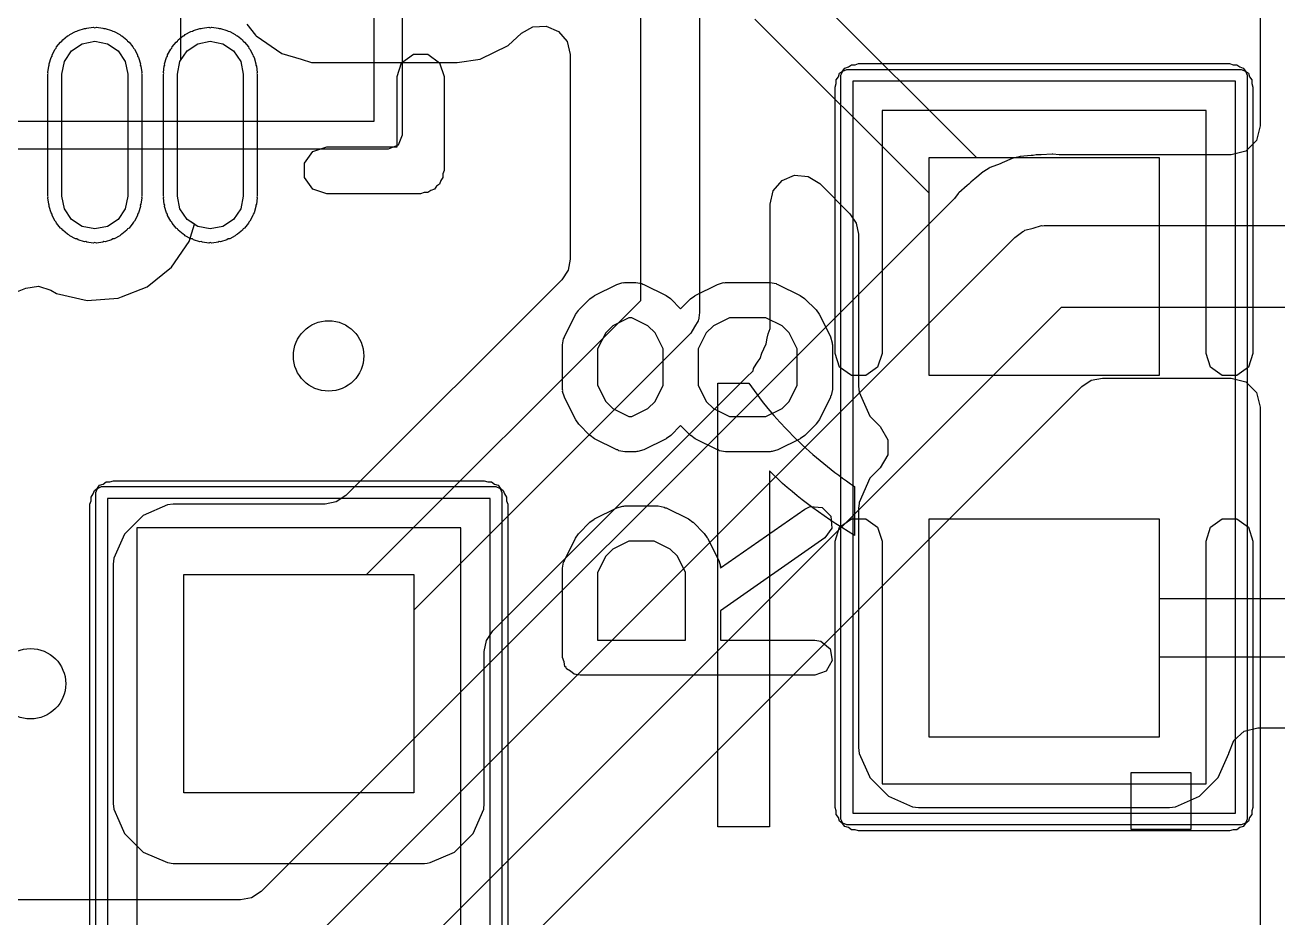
# Model space of a CAD drawing. Extents: x 2.76 to 4.68, y -4.29 to -3.
# Drawn here: x 2.9741 to 3.1842, y -3.6643 to -3.5145 of the extents above; entities that cross this region are included whole.
import ezdxf

# ---------------------------------------------------------------- set-up
doc = ezdxf.new("R2010")
doc.units = 0
doc.header["$MEASUREMENT"] = 0
doc.layers.add('BLACK', color=7, linetype='CONTINUOUS')

msp = doc.modelspace()

# ---------------------------------------------------------------- linework, layer by layer
at = {"layer": 'BLACK', "linetype": 'CONTINUOUS'}
for p, q in [((3.03736, -3.37547), (3.03736, -3.53295)), ((3.03264, -3.53059), (3.03264, -3.37783)), ((3.18128, -3.42246), (3.18128, -3.5314)), ((3.0872, -3.495), (3.0872, -3.56272)), ((3.07736, -3.56068), (3.07736, -3.49704)), ((3.10492, -3.50796), (3.13365, -3.53669)), ((3.00024, -3.52035), (3.00024, -3.51234)), ((3.12571, -3.54267), (3.09652, -3.51348)), ((2.98159, -3.51607), (2.98254, -3.51556)), ((2.98254, -3.51556), (2.98279, -3.51553)), ((2.98279, -3.51553), (2.98299, -3.51537)), ((2.98299, -3.51537), (2.98405, -3.51506)), ((2.98405, -3.51506), (2.98427, -3.51508)), ((2.98427, -3.51508), (2.98446, -3.51498)), ((2.98446, -3.51498), (2.98553, -3.51486)), ((2.98553, -3.51486), (2.98579, -3.51493)), ((2.98579, -3.51493), (2.98605, -3.51486)), ((2.98605, -3.51486), (2.98711, -3.51498)), ((2.98711, -3.51498), (2.9873, -3.51508)), ((2.9873, -3.51508), (2.98752, -3.51506)), ((2.98752, -3.51506), (2.98858, -3.51537)), ((2.98858, -3.51537), (2.98878, -3.51553)), ((2.98878, -3.51553), (2.98904, -3.51556)), ((2.98904, -3.51556), (2.98998, -3.51607)), ((3.00096, -3.51607), (3.00191, -3.51556)), ((3.00191, -3.51556), (3.00216, -3.51553)), ((3.00216, -3.51553), (3.00236, -3.51537)), ((3.00236, -3.51537), (3.00342, -3.51506)), ((3.00342, -3.51506), (3.00364, -3.51508)), ((3.00364, -3.51508), (3.00383, -3.51498)), ((3.00383, -3.51498), (3.0049, -3.51486)), ((3.0049, -3.51486), (3.00516, -3.51493)), ((3.00516, -3.51493), (3.00542, -3.51486)), ((3.00542, -3.51486), (3.00648, -3.51498)), ((3.00648, -3.51498), (3.00667, -3.51508)), ((3.00667, -3.51508), (3.00689, -3.51506)), ((3.00689, -3.51506), (3.00795, -3.51537)), ((3.00795, -3.51537), (3.00815, -3.51553)), ((3.00815, -3.51553), (3.00841, -3.51556)), ((3.00841, -3.51556), (3.00935, -3.51607)), ((3.01127, -3.51432), (3.01275, -3.51618)), ((3.05733, -3.51586), (3.05928, -3.51476)), ((3.05928, -3.51476), (3.06152, -3.51464)), ((3.06152, -3.51464), (3.06358, -3.51554)), ((3.06358, -3.51554), (3.06502, -3.51726)), ((2.97938, -3.51816), (2.98005, -3.51733)), ((2.98005, -3.51733), (2.98028, -3.51721)), ((2.98028, -3.51721), (2.9804, -3.51698)), ((2.9804, -3.51698), (2.98123, -3.51631)), ((2.98123, -3.51631), (2.98145, -3.51625)), ((2.98145, -3.51625), (2.98159, -3.51607)), ((2.98189, -3.51882), (2.98368, -3.51762)), ((2.98189, -3.51882), (2.98368, -3.51762)), ((2.98368, -3.51762), (2.98579, -3.5172)), ((2.98368, -3.51762), (2.98579, -3.5172)), ((2.98579, -3.5172), (2.9879, -3.51762)), ((2.98579, -3.5172), (2.9879, -3.51762)), ((2.9879, -3.51762), (2.98968, -3.51882)), ((2.9879, -3.51762), (2.98968, -3.51882)), ((2.98998, -3.51607), (2.99013, -3.51625)), ((2.99013, -3.51625), (2.99034, -3.51631)), ((2.99034, -3.51631), (2.99117, -3.51698)), ((2.99117, -3.51698), (2.99129, -3.51721)), ((2.99129, -3.51721), (2.99152, -3.51733)), ((2.99152, -3.51733), (2.99219, -3.51816)), ((2.99875, -3.51816), (2.99942, -3.51733)), ((2.99942, -3.51733), (2.99965, -3.51721)), ((2.99965, -3.51721), (2.99977, -3.51698)), ((2.99977, -3.51698), (3.0006, -3.51631)), ((3.0006, -3.51631), (3.00082, -3.51625)), ((3.00082, -3.51625), (3.00096, -3.51607)), ((3.00126, -3.51882), (3.00305, -3.51762)), ((3.00305, -3.51762), (3.00516, -3.5172)), ((3.00516, -3.5172), (3.00727, -3.51762)), ((3.00727, -3.51762), (3.00905, -3.51882)), ((3.00935, -3.51607), (3.0095, -3.51625)), ((3.0095, -3.51625), (3.00971, -3.51631)), ((3.00971, -3.51631), (3.01054, -3.51698)), ((3.01054, -3.51698), (3.01066, -3.51721)), ((3.01066, -3.51721), (3.01089, -3.51733)), ((3.01089, -3.51733), (3.01156, -3.51816)), ((3.01275, -3.51618), (3.01283, -3.51628)), ((3.01283, -3.51628), (3.01715, -3.51923)), ((3.05512, -3.51792), (3.05733, -3.51586)), ((3.06502, -3.51726), (3.06553, -3.51944)), ((2.97813, -3.52098), (2.97844, -3.51992)), ((2.97844, -3.51992), (2.97861, -3.51972)), ((2.97861, -3.51972), (2.97863, -3.51947)), ((2.97863, -3.51947), (2.97914, -3.51852)), ((2.97914, -3.51852), (2.97932, -3.51838)), ((2.97932, -3.51838), (2.97938, -3.51816)), ((2.9807, -3.52061), (2.98189, -3.51882)), ((2.9807, -3.52061), (2.98189, -3.51882)), ((2.98968, -3.51882), (2.99088, -3.52061)), ((2.98968, -3.51882), (2.99088, -3.52061)), ((2.99219, -3.51816), (2.99225, -3.51838)), ((2.99225, -3.51838), (2.99243, -3.51852)), ((2.99243, -3.51852), (2.99294, -3.51947)), ((2.99294, -3.51947), (2.99297, -3.51972)), ((2.99297, -3.51972), (2.99313, -3.51992)), ((2.99313, -3.51992), (2.99345, -3.52098)), ((2.9975, -3.52098), (2.99781, -3.51992)), ((2.99781, -3.51992), (2.99798, -3.51972)), ((2.99798, -3.51972), (2.998, -3.51947)), ((2.998, -3.51947), (2.99851, -3.51852)), ((2.99851, -3.51852), (2.99869, -3.51838)), ((2.99869, -3.51838), (2.99875, -3.51816)), ((3.00007, -3.52061), (3.00126, -3.51882)), ((3.00905, -3.51882), (3.01025, -3.52061)), ((3.01156, -3.51816), (3.01162, -3.51838)), ((3.01162, -3.51838), (3.0118, -3.51852)), ((3.0118, -3.51852), (3.01231, -3.51947)), ((3.01231, -3.51947), (3.01234, -3.51972)), ((3.01234, -3.51972), (3.0125, -3.51992)), ((3.0125, -3.51992), (3.01282, -3.52098)), ((3.01715, -3.51923), (3.02038, -3.52022)), ((3.03725, -3.5208), (3.03922, -3.51937)), ((3.03922, -3.51937), (3.04165, -3.51937)), ((3.04165, -3.51937), (3.04362, -3.5208)), ((3.05041, -3.52018), (3.05512, -3.51792)), ((3.06553, -3.51944), (3.06553, -3.55376)), ((2.97793, -3.52246), (2.97805, -3.52139)), ((2.97805, -3.52139), (2.97815, -3.5212)), ((2.97815, -3.5212), (2.97813, -3.52098)), ((2.98028, -3.52272), (2.9807, -3.52061)), ((2.98028, -3.52272), (2.9807, -3.52061)), ((2.99088, -3.52061), (2.9913, -3.52272)), ((2.99088, -3.52061), (2.9913, -3.52272)), ((2.99345, -3.52098), (2.99342, -3.5212)), ((2.99342, -3.5212), (2.99353, -3.52139)), ((2.99353, -3.52139), (2.99365, -3.52246)), ((2.9973, -3.52246), (2.99742, -3.52139)), ((2.99742, -3.52139), (2.99752, -3.5212)), ((2.99752, -3.5212), (2.9975, -3.52098)), ((2.99965, -3.52272), (3.00007, -3.52061)), ((2.99965, -3.52272), (3.00007, -3.52061)), ((3.00007, -3.52061), (3.00024, -3.52035)), ((3.01025, -3.52061), (3.01067, -3.52272)), ((3.01282, -3.52098), (3.01279, -3.5212)), ((3.01279, -3.5212), (3.0129, -3.52139)), ((3.0129, -3.52139), (3.01302, -3.52246)), ((3.02038, -3.52022), (3.02215, -3.52077)), ((3.02215, -3.52077), (3.02215, -3.52077)), ((3.02215, -3.52077), (3.04654, -3.52077)), ((3.0365, -3.52311), (3.03725, -3.5208)), ((3.04362, -3.5208), (3.04437, -3.52311)), ((3.04654, -3.52077), (3.05041, -3.52018)), ((3.04654, -3.52077), (3.04654, -3.52077)), ((3.11122, -3.5222), (3.11158, -3.5217)), ((3.11123, -3.52222), (3.11193, -3.52193)), ((3.11158, -3.5217), (3.11218, -3.5215)), ((3.11193, -3.52193), (3.17807, -3.52193)), ((3.11218, -3.5215), (3.11268, -3.52114)), ((3.11268, -3.52114), (3.1133, -3.52114)), ((3.1133, -3.52114), (3.1139, -3.52094)), ((3.1139, -3.52094), (3.1761, -3.52094)), ((3.1761, -3.52094), (3.1767, -3.52114)), ((3.1767, -3.52114), (3.17732, -3.52114)), ((3.17732, -3.52114), (3.17782, -3.5215)), ((3.17782, -3.5215), (3.17842, -3.5217)), ((3.17807, -3.52193), (3.17877, -3.52222)), ((3.17842, -3.5217), (3.17878, -3.5222)), ((2.97791, -3.52272), (2.97797, -3.52259)), ((2.97791, -3.54319), (2.97791, -3.52272)), ((2.97797, -3.52259), (2.97793, -3.52246)), ((2.98028, -3.54319), (2.98028, -3.52272)), ((2.98028, -3.54319), (2.98028, -3.52272)), ((2.9913, -3.52272), (2.9913, -3.54319)), ((2.9913, -3.52272), (2.9913, -3.54319)), ((2.99365, -3.52246), (2.99361, -3.52259)), ((2.99361, -3.52259), (2.99366, -3.52272)), ((2.99366, -3.52272), (2.99366, -3.54319)), ((2.99728, -3.52272), (2.99734, -3.52259)), ((2.99728, -3.54319), (2.99728, -3.52272)), ((2.99734, -3.52259), (2.9973, -3.52246)), ((2.99965, -3.54319), (2.99965, -3.52272)), ((2.99965, -3.54319), (2.99965, -3.52272)), ((3.01067, -3.52272), (3.01067, -3.54319)), ((3.01302, -3.52246), (3.01298, -3.52259)), ((3.01298, -3.52259), (3.01303, -3.52272)), ((3.01303, -3.52272), (3.01303, -3.54319)), ((3.0365, -3.53492), (3.0365, -3.52311)), ((3.04437, -3.52311), (3.04437, -3.53886)), ((3.11015, -3.52367), (3.11052, -3.52316)), ((3.11015, -3.52429), (3.11015, -3.52367)), ((3.11052, -3.52316), (3.11071, -3.52257)), ((3.11071, -3.52257), (3.11122, -3.5222)), ((3.11094, -3.52291), (3.11123, -3.52222)), ((3.11094, -3.64772), (3.11094, -3.52291)), ((3.11291, -3.5239), (3.11291, -3.64673)), ((3.17709, -3.5239), (3.11291, -3.5239)), ((3.17709, -3.64673), (3.17709, -3.5239)), ((3.17877, -3.52222), (3.17906, -3.52291)), ((3.17878, -3.5222), (3.17929, -3.52257)), ((3.17906, -3.52291), (3.17906, -3.64772)), ((3.17929, -3.52257), (3.17948, -3.52316)), ((3.17948, -3.52316), (3.17985, -3.52367)), ((3.17985, -3.52367), (3.17985, -3.52429)), ((3.10996, -3.52488), (3.11015, -3.52429)), ((3.10996, -3.56957), (3.10996, -3.52488)), ((3.17985, -3.52429), (3.18004, -3.52488)), ((3.18004, -3.52488), (3.18004, -3.56957)), ((3.17217, -3.52882), (3.11783, -3.52882)), ((3.11783, -3.52882), (3.11783, -3.56957)), ((3.17217, -3.56957), (3.17217, -3.52882)), ((2.87988, -3.53059), (3.03264, -3.53059)), ((3.18128, -3.5314), (3.18063, -3.53384)), ((3.03667, -3.53462), (3.035, -3.53531)), ((3.03736, -3.53295), (3.03667, -3.53462)), ((3.18063, -3.53384), (3.17884, -3.53563)), ((3.035, -3.53531), (2.87752, -3.53531)), ((3.02094, -3.53764), (3.02237, -3.53567)), ((3.02237, -3.53567), (3.02469, -3.53492)), ((3.02469, -3.53492), (3.0365, -3.53492)), ((3.12571, -3.57331), (3.12571, -3.53669)), ((3.12571, -3.53669), (3.16429, -3.53669)), ((3.12571, -3.57331), (3.12571, -3.53669)), ((3.12571, -3.53669), (3.16429, -3.53669)), ((3.13365, -3.53669), (3.16429, -3.53669)), ((3.14084, -3.53657), (3.13982, -3.53683)), ((3.14098, -3.53652), (3.14084, -3.53657)), ((3.14282, -3.53639), (3.14098, -3.53652)), ((3.14317, -3.53635), (3.14282, -3.53639)), ((3.14366, -3.53628), (3.14317, -3.53635)), ((3.14416, -3.53628), (3.14366, -3.53628)), ((3.1445, -3.53627), (3.14416, -3.53628)), ((3.14635, -3.53614), (3.1445, -3.53627)), ((3.1465, -3.53617), (3.14635, -3.53614)), ((3.14754, -3.53628), (3.1465, -3.53617)), ((3.1764, -3.53628), (3.14754, -3.53628)), ((3.16429, -3.53669), (3.16429, -3.57331)), ((3.16429, -3.53669), (3.16429, -3.57331)), ((3.16429, -3.53669), (3.16429, -3.57331)), ((3.17884, -3.53563), (3.1764, -3.53628)), ((3.02094, -3.54007), (3.02094, -3.53764)), ((3.04437, -3.53886), (3.04418, -3.53945)), ((3.13581, -3.53849), (3.13492, -3.53903)), ((3.13594, -3.5384), (3.13581, -3.53849)), ((3.13767, -3.53775), (3.13594, -3.5384)), ((3.13799, -3.53762), (3.13767, -3.53775)), ((3.13967, -3.53685), (3.13799, -3.53762)), ((3.13982, -3.53683), (3.13967, -3.53685)), ((3.02237, -3.54204), (3.02094, -3.54007)), ((3.04381, -3.54058), (3.04362, -3.54117)), ((3.04418, -3.54007), (3.04381, -3.54058)), ((3.04418, -3.53945), (3.04418, -3.54007)), ((3.09957, -3.5423), (3.10105, -3.54056)), ((3.10105, -3.54056), (3.10315, -3.53969)), ((3.10315, -3.53969), (3.10543, -3.53987)), ((3.10543, -3.53987), (3.10737, -3.54106)), ((3.13271, -3.54082), (3.13236, -3.54117)), ((3.13311, -3.54052), (3.13271, -3.54082)), ((3.13338, -3.5403), (3.13311, -3.54052)), ((3.13477, -3.53909), (3.13338, -3.5403)), ((3.13492, -3.53903), (3.13477, -3.53909)), ((3.02469, -3.5428), (3.02237, -3.54204)), ((3.04043, -3.5428), (3.02469, -3.5428)), ((3.04103, -3.5426), (3.04043, -3.5428)), ((3.04165, -3.5426), (3.04103, -3.5426)), ((3.04215, -3.54224), (3.04165, -3.5426)), ((3.04275, -3.54204), (3.04215, -3.54224)), ((3.04311, -3.54154), (3.04275, -3.54204)), ((3.04362, -3.54117), (3.04311, -3.54154)), ((3.09904, -3.54451), (3.09957, -3.5423)), ((3.10737, -3.54106), (3.11245, -3.54614)), ((3.12571, -3.57331), (3.12571, -3.54267)), ((3.13062, -3.54274), (3.12997, -3.54356)), ((3.13071, -3.54261), (3.13062, -3.54274)), ((3.1321, -3.5414), (3.13071, -3.54261)), ((3.13236, -3.54117), (3.1321, -3.5414)), ((2.97797, -3.54332), (2.97791, -3.54319)), ((2.97793, -3.54345), (2.97797, -3.54332)), ((2.97805, -3.54451), (2.97793, -3.54345)), ((2.97815, -3.5447), (2.97805, -3.54451)), ((2.97813, -3.54492), (2.97815, -3.5447)), ((2.97844, -3.54599), (2.97813, -3.54492)), ((2.9807, -3.5453), (2.98028, -3.54319)), ((2.9807, -3.5453), (2.98028, -3.54319)), ((2.9913, -3.54319), (2.99088, -3.5453)), ((2.9913, -3.54319), (2.99088, -3.5453)), ((2.99345, -3.54492), (2.99313, -3.54599)), ((2.99353, -3.54451), (2.99342, -3.5447)), ((2.99342, -3.5447), (2.99345, -3.54492)), ((2.99365, -3.54345), (2.99353, -3.54451)), ((2.99366, -3.54319), (2.99361, -3.54332)), ((2.99361, -3.54332), (2.99365, -3.54345)), ((2.99734, -3.54332), (2.99728, -3.54319)), ((2.9973, -3.54345), (2.99734, -3.54332)), ((2.99742, -3.54451), (2.9973, -3.54345)), ((2.99752, -3.5447), (2.99742, -3.54451)), ((2.9975, -3.54492), (2.99752, -3.5447)), ((2.99781, -3.54599), (2.9975, -3.54492)), ((3.00007, -3.5453), (2.99965, -3.54319)), ((3.00007, -3.5453), (2.99965, -3.54319)), ((3.01067, -3.54319), (3.01025, -3.5453)), ((3.01282, -3.54492), (3.0125, -3.54599)), ((3.0129, -3.54451), (3.01279, -3.5447)), ((3.01279, -3.5447), (3.01282, -3.54492)), ((3.01302, -3.54345), (3.0129, -3.54451)), ((3.01303, -3.54319), (3.01298, -3.54332)), ((3.01298, -3.54332), (3.01302, -3.54345)), ((3.12997, -3.54356), (3.01368, -3.65985)), ((3.09904, -3.56006), (3.09904, -3.54451)), ((2.97861, -3.54619), (2.97844, -3.54599)), ((2.97863, -3.54644), (2.97861, -3.54619)), ((2.97914, -3.54738), (2.97863, -3.54644)), ((2.98189, -3.54709), (2.9807, -3.5453)), ((2.98189, -3.54709), (2.9807, -3.5453)), ((2.98368, -3.54828), (2.98189, -3.54709)), ((2.98368, -3.54828), (2.98189, -3.54709)), ((2.98968, -3.54709), (2.9879, -3.54828)), ((2.98968, -3.54709), (2.9879, -3.54828)), ((2.99088, -3.5453), (2.98968, -3.54709)), ((2.99088, -3.5453), (2.98968, -3.54709)), ((2.99294, -3.54644), (2.99243, -3.54738)), ((2.99297, -3.54619), (2.99294, -3.54644)), ((2.99313, -3.54599), (2.99297, -3.54619)), ((2.99798, -3.54619), (2.99781, -3.54599)), ((2.998, -3.54644), (2.99798, -3.54619)), ((2.99851, -3.54738), (2.998, -3.54644)), ((3.00126, -3.54709), (3.00007, -3.5453)), ((3.00126, -3.54709), (3.00007, -3.5453)), ((3.00248, -3.5479), (3.00126, -3.54709)), ((3.00305, -3.54828), (3.00126, -3.54709)), ((3.00905, -3.54709), (3.00727, -3.54828)), ((3.01025, -3.5453), (3.00905, -3.54709)), ((3.01231, -3.54644), (3.0118, -3.54738)), ((3.01234, -3.54619), (3.01231, -3.54644)), ((3.0125, -3.54599), (3.01234, -3.54619)), ((3.11245, -3.54614), (3.11351, -3.54772)), ((2.97932, -3.54753), (2.97914, -3.54738)), ((2.97938, -3.54775), (2.97932, -3.54753)), ((2.98005, -3.54857), (2.97938, -3.54775)), ((2.98028, -3.5487), (2.98005, -3.54857)), ((2.9804, -3.54892), (2.98028, -3.5487)), ((2.98123, -3.54959), (2.9804, -3.54892)), ((2.98579, -3.5487), (2.98368, -3.54828)), ((2.98579, -3.5487), (2.98368, -3.54828)), ((2.9879, -3.54828), (2.98579, -3.5487)), ((2.9879, -3.54828), (2.98579, -3.5487)), ((2.99117, -3.54892), (2.99034, -3.54959)), ((2.99129, -3.5487), (2.99117, -3.54892)), ((2.99152, -3.54857), (2.99129, -3.5487)), ((2.99219, -3.54775), (2.99152, -3.54857)), ((2.99225, -3.54753), (2.99219, -3.54775)), ((2.99243, -3.54738), (2.99225, -3.54753)), ((2.99869, -3.54753), (2.99851, -3.54738)), ((2.99875, -3.54775), (2.99869, -3.54753)), ((2.99942, -3.54857), (2.99875, -3.54775)), ((2.99965, -3.5487), (2.99942, -3.54857)), ((2.99977, -3.54892), (2.99965, -3.5487)), ((3.0006, -3.54959), (2.99977, -3.54892)), ((3.00159, -3.5508), (3.00248, -3.5479)), ((3.00516, -3.5487), (3.00305, -3.54828)), ((3.00727, -3.54828), (3.00516, -3.5487)), ((3.01054, -3.54892), (3.00971, -3.54959)), ((3.01066, -3.5487), (3.01054, -3.54892)), ((3.01089, -3.54857), (3.01066, -3.5487)), ((3.01156, -3.54775), (3.01089, -3.54857)), ((3.01162, -3.54753), (3.01156, -3.54775)), ((3.0118, -3.54738), (3.01162, -3.54753)), ((3.11351, -3.54772), (3.11388, -3.54959)), ((3.14013, -3.55013), (3.14144, -3.5491)), ((3.14144, -3.5491), (3.14164, -3.54904)), ((3.14164, -3.54904), (3.1418, -3.5489)), ((3.1418, -3.5489), (3.1432, -3.54855)), ((3.1432, -3.54855), (3.14458, -3.54812)), ((3.14458, -3.54812), (3.14479, -3.54816)), ((3.14479, -3.54816), (3.145, -3.54811)), ((3.145, -3.54811), (3.18605, -3.54811)), ((2.98145, -3.54966), (2.98123, -3.54959)), ((2.98159, -3.54983), (2.98145, -3.54966)), ((2.98254, -3.55034), (2.98159, -3.54983)), ((2.98279, -3.55037), (2.98254, -3.55034)), ((2.98299, -3.55053), (2.98279, -3.55037)), ((2.98405, -3.55085), (2.98299, -3.55053)), ((2.98427, -3.55082), (2.98405, -3.55085)), ((2.98446, -3.55093), (2.98427, -3.55082)), ((2.98553, -3.55105), (2.98446, -3.55093)), ((2.98579, -3.55097), (2.98553, -3.55105)), ((2.98605, -3.55105), (2.98579, -3.55097)), ((2.98711, -3.55093), (2.98605, -3.55105)), ((2.9873, -3.55082), (2.98711, -3.55093)), ((2.98752, -3.55085), (2.9873, -3.55082)), ((2.98858, -3.55053), (2.98752, -3.55085)), ((2.98878, -3.55037), (2.98858, -3.55053)), ((2.98904, -3.55034), (2.98878, -3.55037)), ((2.98998, -3.54983), (2.98904, -3.55034)), ((2.99013, -3.54966), (2.98998, -3.54983)), ((2.99034, -3.54959), (2.99013, -3.54966)), ((2.99864, -3.55512), (3.00159, -3.5508)), ((3.00082, -3.54966), (3.0006, -3.54959)), ((3.00096, -3.54983), (3.00082, -3.54966)), ((3.00191, -3.55034), (3.00096, -3.54983)), ((3.00216, -3.55037), (3.00191, -3.55034)), ((3.00236, -3.55053), (3.00216, -3.55037)), ((3.00342, -3.55085), (3.00236, -3.55053)), ((3.00364, -3.55082), (3.00342, -3.55085)), ((3.00383, -3.55093), (3.00364, -3.55082)), ((3.0049, -3.55105), (3.00383, -3.55093)), ((3.00516, -3.55097), (3.0049, -3.55105)), ((3.00542, -3.55105), (3.00516, -3.55097)), ((3.00648, -3.55093), (3.00542, -3.55105)), ((3.00667, -3.55082), (3.00648, -3.55093)), ((3.00689, -3.55085), (3.00667, -3.55082)), ((3.00795, -3.55053), (3.00689, -3.55085)), ((3.00815, -3.55037), (3.00795, -3.55053)), ((3.00841, -3.55034), (3.00815, -3.55037)), ((3.00935, -3.54983), (3.00841, -3.55034)), ((3.0095, -3.54966), (3.00935, -3.54983)), ((3.00971, -3.54959), (3.0095, -3.54966)), ((3.01715, -3.67311), (3.14013, -3.55013)), ((3.11388, -3.54959), (3.11388, -3.57507)), ((2.99456, -3.55838), (2.99864, -3.55512)), ((3.06516, -3.55562), (3.0641, -3.55721)), ((3.06553, -3.55376), (3.06516, -3.55562)), ((3.0641, -3.55721), (3.02788, -3.59343)), ((3.07336, -3.55799), (3.07434, -3.55769)), ((3.07434, -3.55769), (3.07451, -3.55773)), ((3.07451, -3.55773), (3.07468, -3.55767)), ((3.07468, -3.55767), (3.07655, -3.55767)), ((3.07655, -3.55767), (3.07756, -3.55785)), ((3.09023, -3.55799), (3.09121, -3.55769)), ((3.09121, -3.55769), (3.09138, -3.55773)), ((3.09138, -3.55773), (3.09155, -3.55767)), ((3.09155, -3.55767), (3.09905, -3.55767)), ((3.09905, -3.55767), (3.10006, -3.55785)), ((2.97001, -3.56029), (2.97419, -3.55864)), ((2.97419, -3.55864), (2.97634, -3.55832)), ((2.97634, -3.55832), (2.97842, -3.55896)), ((2.97842, -3.55896), (2.97938, -3.55952)), ((2.97938, -3.55952), (2.98448, -3.56068)), ((2.99026, -3.56006), (2.99456, -3.55838)), ((3.06884, -3.56041), (3.06956, -3.55991)), ((3.06956, -3.55991), (3.06961, -3.55986)), ((3.06961, -3.55986), (3.07336, -3.55799)), ((3.07756, -3.55785), (3.0777, -3.55796)), ((3.0777, -3.55796), (3.07787, -3.55799)), ((3.07787, -3.55799), (3.08162, -3.55986)), ((3.08162, -3.55986), (3.08233, -3.56039)), ((3.08571, -3.56041), (3.08644, -3.55991)), ((3.08644, -3.55991), (3.08648, -3.55986)), ((3.08648, -3.55986), (3.09023, -3.55799)), ((3.10006, -3.55785), (3.10019, -3.55796)), ((3.10019, -3.55796), (3.10037, -3.55799)), ((3.10037, -3.55799), (3.10412, -3.55986)), ((3.10412, -3.55986), (3.10483, -3.56039)), ((2.98448, -3.56068), (2.98969, -3.56029)), ((2.98969, -3.56029), (2.99026, -3.56006)), ((3.14785, -3.56189), (3.02487, -3.68487)), ((3.03135, -3.60669), (3.07736, -3.56068)), ((3.06697, -3.56229), (3.06884, -3.56041)), ((3.08233, -3.56039), (3.08239, -3.56041)), ((3.08239, -3.56041), (3.08405, -3.56207)), ((3.08405, -3.56207), (3.08571, -3.56041)), ((3.09904, -3.56537), (3.09904, -3.56006)), ((3.10483, -3.56039), (3.10489, -3.56041)), ((3.10489, -3.56041), (3.10676, -3.56229)), ((3.18605, -3.56189), (3.14785, -3.56189)), ((3.06454, -3.5668), (3.06641, -3.56306)), ((3.06641, -3.56306), (3.06694, -3.56235)), ((3.06694, -3.56235), (3.06697, -3.56229)), ((3.07537, -3.56358), (3.07268, -3.56493)), ((3.07586, -3.56358), (3.07537, -3.56358)), ((3.07855, -3.56493), (3.07586, -3.56358)), ((3.08701, -3.5641), (3.08635, -3.56513)), ((3.08704, -3.56386), (3.08701, -3.5641)), ((3.08709, -3.56376), (3.08704, -3.56386)), ((3.0872, -3.56272), (3.08708, -3.56359)), ((3.08708, -3.56359), (3.08709, -3.56376)), ((3.09225, -3.56358), (3.08955, -3.56493)), ((3.09835, -3.56358), (3.09225, -3.56358)), ((3.10105, -3.56493), (3.09835, -3.56358)), ((3.10676, -3.56229), (3.10727, -3.56301)), ((3.10727, -3.56301), (3.10732, -3.56306)), ((3.10732, -3.56306), (3.10919, -3.5668)), ((3.08576, -3.5662), (3.03929, -3.61267)), ((3.07148, -3.56612), (3.07013, -3.56882)), ((3.07268, -3.56493), (3.07148, -3.56612)), ((3.07975, -3.56612), (3.07855, -3.56493)), ((3.0811, -3.56882), (3.07975, -3.56612)), ((3.08635, -3.56513), (3.08576, -3.5662)), ((3.08835, -3.56612), (3.087, -3.56882)), ((3.08955, -3.56493), (3.08835, -3.56612)), ((3.09874, -3.56627), (3.09904, -3.56537)), ((3.10225, -3.56612), (3.10105, -3.56493)), ((3.1036, -3.56882), (3.10225, -3.56612)), ((3.06423, -3.56813), (3.0644, -3.56712)), ((3.06423, -3.57562), (3.06423, -3.56813)), ((3.0644, -3.56712), (3.06452, -3.56698)), ((3.06452, -3.56698), (3.06454, -3.5668)), ((3.09798, -3.5688), (3.09841, -3.56796)), ((3.09841, -3.56796), (3.09856, -3.56702)), ((3.09856, -3.56702), (3.09874, -3.56627)), ((3.10919, -3.5668), (3.10948, -3.56779)), ((3.10948, -3.56779), (3.10944, -3.56796)), ((3.10944, -3.56796), (3.1095, -3.56813)), ((3.1095, -3.56813), (3.1095, -3.57562)), ((3.07013, -3.56882), (3.07013, -3.57493)), ((3.0811, -3.57493), (3.0811, -3.56882)), ((3.087, -3.56882), (3.087, -3.57493)), ((3.09706, -3.57088), (3.0974, -3.57042)), ((3.0974, -3.57042), (3.09769, -3.56951)), ((3.09769, -3.56951), (3.09798, -3.5688)), ((3.1036, -3.57493), (3.1036, -3.56882)), ((3.11071, -3.57188), (3.10996, -3.56957)), ((3.11783, -3.56957), (3.11708, -3.57188)), ((3.17292, -3.57188), (3.17217, -3.56957)), ((3.18004, -3.56957), (3.17929, -3.57188)), ((3.09506, -3.57363), (3.09619, -3.5725)), ((3.09619, -3.5725), (3.09629, -3.57213)), ((3.09629, -3.57213), (3.09644, -3.57184)), ((3.09644, -3.57184), (3.09684, -3.57119)), ((3.09684, -3.57119), (3.09706, -3.57088)), ((3.11268, -3.57331), (3.11071, -3.57188)), ((3.11708, -3.57188), (3.11511, -3.57331)), ((3.17489, -3.57331), (3.17292, -3.57188)), ((3.17929, -3.57188), (3.17732, -3.57331)), ((3.05255, -3.61614), (3.09506, -3.57363)), ((3.09029, -3.64902), (3.09029, -3.57459)), ((3.09029, -3.57459), (3.09548, -3.57459)), ((3.09548, -3.57459), (3.09592, -3.57521)), ((3.11511, -3.57331), (3.11268, -3.57331)), ((3.16429, -3.57331), (3.12571, -3.57331)), ((3.16429, -3.57331), (3.12571, -3.57331)), ((3.16429, -3.57331), (3.12571, -3.57331)), ((3.15132, -3.57515), (3.15291, -3.57409)), ((3.15291, -3.57409), (3.15478, -3.57372)), ((3.15478, -3.57372), (3.1764, -3.57372)), ((3.17732, -3.57331), (3.17489, -3.57331)), ((3.1764, -3.57372), (3.17884, -3.57437)), ((3.17884, -3.57437), (3.18063, -3.57616)), ((3.03503, -3.69144), (3.15132, -3.57515)), ((3.06429, -3.57579), (3.06423, -3.57562)), ((3.06425, -3.57596), (3.06429, -3.57579)), ((3.06454, -3.57694), (3.06425, -3.57596)), ((3.07013, -3.57493), (3.07148, -3.57762)), ((3.07975, -3.57762), (3.0811, -3.57493)), ((3.087, -3.57493), (3.08835, -3.57762)), ((3.09592, -3.57521), (3.09681, -3.57643)), ((3.09681, -3.57643), (3.09774, -3.57764)), ((3.10225, -3.57762), (3.1036, -3.57493)), ((3.10932, -3.57663), (3.10921, -3.57677)), ((3.1095, -3.57562), (3.10932, -3.57663)), ((3.11388, -3.57507), (3.11399, -3.57606)), ((3.11399, -3.57606), (3.11399, -3.57606)), ((3.11399, -3.57606), (3.11399, -3.57606)), ((3.11399, -3.57606), (3.11578, -3.58011)), ((3.18063, -3.57616), (3.18128, -3.5786)), ((3.06641, -3.58069), (3.06454, -3.57694)), ((3.07148, -3.57762), (3.07268, -3.57882)), ((3.07268, -3.57882), (3.07537, -3.58017)), ((3.07586, -3.58017), (3.07855, -3.57882)), ((3.07855, -3.57882), (3.07975, -3.57762)), ((3.08835, -3.57762), (3.08955, -3.57882)), ((3.08955, -3.57882), (3.09225, -3.58017)), ((3.09774, -3.57764), (3.09869, -3.57882)), ((3.09835, -3.58017), (3.10105, -3.57882)), ((3.09869, -3.57882), (3.09968, -3.57998)), ((3.10105, -3.57882), (3.10225, -3.57762)), ((3.10919, -3.57694), (3.10732, -3.58069)), ((3.10921, -3.57677), (3.10919, -3.57694)), ((3.18128, -3.5786), (3.18128, -3.90254)), ((3.06646, -3.58074), (3.06641, -3.58069)), ((3.06697, -3.58146), (3.06646, -3.58074)), ((3.07537, -3.58017), (3.07586, -3.58017)), ((3.09225, -3.58017), (3.09835, -3.58017)), ((3.09968, -3.57998), (3.1007, -3.58112)), ((3.10732, -3.58069), (3.10679, -3.5814)), ((3.11578, -3.58011), (3.11578, -3.58011)), ((3.11578, -3.58011), (3.11753, -3.58186)), ((3.06884, -3.58334), (3.06697, -3.58146)), ((3.08405, -3.58167), (3.08239, -3.58334)), ((3.08571, -3.58334), (3.08405, -3.58167)), ((3.1007, -3.58112), (3.10175, -3.58224)), ((3.10175, -3.58224), (3.10228, -3.5828)), ((3.10228, -3.5828), (3.10282, -3.58335)), ((3.10676, -3.58146), (3.10489, -3.58334)), ((3.10679, -3.5814), (3.10676, -3.58146)), ((3.11753, -3.58186), (3.1188, -3.58405)), ((3.0689, -3.58336), (3.06884, -3.58334)), ((3.06961, -3.58389), (3.0689, -3.58336)), ((3.07336, -3.58576), (3.06961, -3.58389)), ((3.08162, -3.58389), (3.07787, -3.58576)), ((3.08167, -3.58384), (3.08162, -3.58389)), ((3.08239, -3.58334), (3.08167, -3.58384)), ((3.08577, -3.58336), (3.08571, -3.58334)), ((3.08648, -3.58389), (3.08577, -3.58336)), ((3.09023, -3.58576), (3.08648, -3.58389)), ((3.10412, -3.58389), (3.10037, -3.58576)), ((3.10282, -3.58335), (3.10337, -3.58389)), ((3.10337, -3.58389), (3.10393, -3.58443)), ((3.10393, -3.58443), (3.1045, -3.58496)), ((3.10416, -3.58384), (3.10412, -3.58389)), ((3.10489, -3.58334), (3.10416, -3.58384)), ((3.1045, -3.58496), (3.10507, -3.58549)), ((3.1188, -3.58405), (3.1188, -3.58658)), ((3.07353, -3.58578), (3.07336, -3.58576)), ((3.07367, -3.5859), (3.07353, -3.58578)), ((3.07468, -3.58608), (3.07367, -3.5859)), ((3.07655, -3.58608), (3.07468, -3.58608)), ((3.07672, -3.58602), (3.07655, -3.58608)), ((3.07689, -3.58606), (3.07672, -3.58602)), ((3.07787, -3.58576), (3.07689, -3.58606)), ((3.09041, -3.58578), (3.09023, -3.58576)), ((3.09054, -3.5859), (3.09041, -3.58578)), ((3.09155, -3.58608), (3.09054, -3.5859)), ((3.09905, -3.58608), (3.09155, -3.58608)), ((3.09922, -3.58602), (3.09905, -3.58608)), ((3.09939, -3.58606), (3.09922, -3.58602)), ((3.10037, -3.58576), (3.09939, -3.58606)), ((3.10507, -3.58549), (3.10565, -3.58601)), ((3.10565, -3.58601), (3.10624, -3.58653)), ((3.10624, -3.58653), (3.10684, -3.58704)), ((3.10684, -3.58704), (3.10744, -3.58755)), ((3.1188, -3.58658), (3.11753, -3.58877)), ((3.09966, -3.59), (3.09894, -3.5893)), ((3.09894, -3.5893), (3.09894, -3.64902)), ((3.10744, -3.58755), (3.10805, -3.58806)), ((3.10805, -3.58806), (3.10867, -3.58855)), ((3.10867, -3.58855), (3.10929, -3.58905)), ((3.10929, -3.58905), (3.10993, -3.58953)), ((3.11753, -3.58877), (3.11578, -3.59052)), ((2.98718, -3.5915), (2.98768, -3.59114)), ((2.98768, -3.59114), (2.9883, -3.59114)), ((2.9883, -3.59114), (2.9889, -3.59094)), ((2.9889, -3.59094), (3.0511, -3.59094)), ((3.0511, -3.59094), (3.0517, -3.59114)), ((3.0517, -3.59114), (3.05232, -3.59114)), ((3.05232, -3.59114), (3.05282, -3.5915)), ((3.10039, -3.5907), (3.09966, -3.59)), ((3.10115, -3.59139), (3.10039, -3.5907)), ((3.10194, -3.59208), (3.10115, -3.59139)), ((3.10993, -3.58953), (3.11057, -3.59002)), ((3.11057, -3.59002), (3.11122, -3.5905)), ((3.11122, -3.5905), (3.11188, -3.59097)), ((3.11188, -3.59097), (3.11254, -3.59144)), ((3.11254, -3.59144), (3.11321, -3.5919)), ((3.11578, -3.59052), (3.11399, -3.59457)), ((3.11578, -3.59052), (3.11578, -3.59052)), ((3.11578, -3.59052), (3.11578, -3.59052)), ((2.98515, -3.59367), (2.98552, -3.59316)), ((2.98552, -3.59316), (2.98571, -3.59257)), ((2.98571, -3.59257), (2.98622, -3.5922)), ((2.98594, -3.59291), (2.98623, -3.59222)), ((2.98594, -3.71772), (2.98594, -3.59291)), ((2.98622, -3.5922), (2.98658, -3.5917)), ((2.98623, -3.59222), (2.98693, -3.59193)), ((2.98658, -3.5917), (2.98718, -3.5915)), ((2.98693, -3.59193), (3.05307, -3.59193)), ((3.02788, -3.59343), (3.02629, -3.59449)), ((3.05282, -3.5915), (3.05342, -3.5917)), ((3.05307, -3.59193), (3.05377, -3.59222)), ((3.05342, -3.5917), (3.05378, -3.5922)), ((3.05377, -3.59222), (3.05406, -3.59291)), ((3.05378, -3.5922), (3.05429, -3.59257)), ((3.05406, -3.59291), (3.05406, -3.71772)), ((3.05429, -3.59257), (3.05448, -3.59316)), ((3.05448, -3.59316), (3.05485, -3.59367)), ((3.10275, -3.59277), (3.10194, -3.59208)), ((3.10358, -3.59346), (3.10275, -3.59277)), ((3.10444, -3.59414), (3.10358, -3.59346)), ((3.11321, -3.5919), (3.11321, -3.60011)), ((2.98496, -3.59488), (2.98515, -3.59429)), ((2.98496, -3.71575), (2.98496, -3.59488)), ((2.98515, -3.59429), (2.98515, -3.59367)), ((2.98791, -3.5939), (2.98791, -3.71673)), ((3.05209, -3.5939), (2.98791, -3.5939)), ((2.99795, -3.59498), (2.99391, -3.59676)), ((2.99894, -3.59486), (2.99795, -3.59498)), ((3.02442, -3.59486), (2.99894, -3.59486)), ((3.02629, -3.59449), (3.02442, -3.59486)), ((3.05209, -3.71673), (3.05209, -3.5939)), ((3.05485, -3.59367), (3.05485, -3.59429)), ((3.05485, -3.59429), (3.05504, -3.59488)), ((3.05504, -3.59488), (3.05504, -3.71575)), ((3.06961, -3.59736), (3.07336, -3.59548)), ((3.07336, -3.59548), (3.07434, -3.59519)), ((3.07434, -3.59519), (3.07451, -3.59523)), ((3.07451, -3.59523), (3.07468, -3.59517)), ((3.07468, -3.59517), (3.0803, -3.59517)), ((3.0803, -3.59517), (3.08131, -3.59535)), ((3.08131, -3.59535), (3.08145, -3.59546)), ((3.08145, -3.59546), (3.08162, -3.59548)), ((3.08162, -3.59548), (3.08537, -3.59736)), ((3.10532, -3.59481), (3.10444, -3.59414)), ((3.10486, -3.5957), (3.10579, -3.59527)), ((3.10622, -3.59549), (3.10532, -3.59481)), ((3.10579, -3.59527), (3.1078, -3.59545)), ((3.10715, -3.59616), (3.10622, -3.59549)), ((3.1078, -3.59545), (3.10923, -3.59687)), ((3.11397, -3.59478), (3.11388, -3.59556)), ((3.11388, -3.59556), (3.11388, -3.6357)), ((3.11399, -3.59457), (3.11397, -3.59478)), ((2.99391, -3.59676), (2.99078, -3.59989)), ((3.06884, -3.59791), (3.06956, -3.5974)), ((3.06956, -3.5974), (3.06961, -3.59736)), ((3.08537, -3.59736), (3.08608, -3.59788)), ((3.09074, -3.60558), (3.10486, -3.5957)), ((3.1081, -3.59682), (3.10715, -3.59616)), ((3.10907, -3.59749), (3.1081, -3.59682)), ((3.11007, -3.59815), (3.10907, -3.59749)), ((3.10923, -3.59687), (3.1094, -3.59889)), ((3.11071, -3.59875), (3.11268, -3.59732)), ((3.11268, -3.59732), (3.11511, -3.59732)), ((3.11511, -3.59732), (3.11708, -3.59875)), ((3.12571, -3.63394), (3.12571, -3.59732)), ((3.12571, -3.59732), (3.16429, -3.59732)), ((3.12571, -3.63394), (3.12571, -3.59732)), ((3.12571, -3.59732), (3.16429, -3.59732)), ((3.12571, -3.63394), (3.12571, -3.59732)), ((3.12571, -3.59732), (3.16429, -3.59732)), ((3.16429, -3.59732), (3.16429, -3.61071)), ((3.16429, -3.59732), (3.16429, -3.63394)), ((3.16429, -3.59732), (3.16429, -3.63394)), ((3.17292, -3.59875), (3.17489, -3.59732)), ((3.17489, -3.59732), (3.17732, -3.59732)), ((3.17732, -3.59732), (3.17929, -3.59875)), ((2.99283, -3.59882), (2.99283, -3.71181)), ((3.04717, -3.59882), (2.99283, -3.59882)), ((3.04717, -3.71181), (3.04717, -3.59882)), ((3.06641, -3.60055), (3.06694, -3.59984)), ((3.06694, -3.59984), (3.06697, -3.59978)), ((3.06697, -3.59978), (3.06884, -3.59791)), ((3.08608, -3.59788), (3.08614, -3.59791)), ((3.08614, -3.59791), (3.08801, -3.59978)), ((3.08801, -3.59978), (3.08852, -3.60051)), ((3.1094, -3.59889), (3.10824, -3.60054)), ((3.10996, -3.60106), (3.11071, -3.59875)), ((3.1111, -3.59881), (3.11007, -3.59815)), ((3.11214, -3.59946), (3.1111, -3.59881)), ((3.11321, -3.60011), (3.11214, -3.59946)), ((3.11708, -3.59875), (3.11783, -3.60106)), ((3.17217, -3.60106), (3.17292, -3.59875)), ((3.17929, -3.59875), (3.18004, -3.60106)), ((2.99078, -3.59989), (2.98899, -3.60394)), ((3.06454, -3.6043), (3.06641, -3.60055)), ((3.07537, -3.60107), (3.07268, -3.60242)), ((3.07961, -3.60107), (3.07537, -3.60107)), ((3.0823, -3.60242), (3.07961, -3.60107)), ((3.08852, -3.60051), (3.08857, -3.60055)), ((3.08857, -3.60055), (3.09044, -3.6043)), ((3.10824, -3.60054), (3.09075, -3.61278)), ((3.10996, -3.64575), (3.10996, -3.60106)), ((3.11783, -3.60106), (3.11783, -3.64181)), ((3.17217, -3.64181), (3.17217, -3.60106)), ((3.18004, -3.60106), (3.18004, -3.64575)), ((2.98899, -3.60394), (2.98888, -3.60493)), ((3.07148, -3.60362), (3.07013, -3.60632)), ((3.07268, -3.60242), (3.07148, -3.60362)), ((3.0835, -3.60362), (3.0823, -3.60242)), ((3.08485, -3.60632), (3.0835, -3.60362)), ((2.98888, -3.60493), (2.98888, -3.64507)), ((3.06423, -3.60562), (3.0644, -3.60461)), ((3.06423, -3.62062), (3.06423, -3.60562)), ((3.0644, -3.60461), (3.06452, -3.60448)), ((3.06452, -3.60448), (3.06454, -3.6043)), ((3.09044, -3.6043), (3.09073, -3.60528)), ((3.09073, -3.60528), (3.09069, -3.60545)), ((3.09069, -3.60545), (3.09074, -3.60558)), ((3.00071, -3.64331), (3.00071, -3.60669)), ((3.00071, -3.60669), (3.03135, -3.60669)), ((3.00071, -3.64331), (3.00071, -3.60669)), ((3.00071, -3.60669), (3.03929, -3.60669)), ((3.00071, -3.64331), (3.00071, -3.60669)), ((3.00071, -3.60669), (3.03929, -3.60669)), ((3.03929, -3.60669), (3.03929, -3.64331)), ((3.03929, -3.60669), (3.03929, -3.64331)), ((3.07013, -3.60632), (3.07013, -3.61767)), ((3.08485, -3.61767), (3.08485, -3.60632)), ((3.16429, -3.61071), (3.23571, -3.61071)), ((3.03929, -3.61267), (3.03929, -3.64331)), ((3.09075, -3.61278), (3.09075, -3.61767)), ((3.05149, -3.61772), (3.05255, -3.61614)), ((3.05112, -3.61959), (3.05149, -3.61772)), ((3.07013, -3.61767), (3.08485, -3.61767)), ((3.09075, -3.61767), (3.10655, -3.61767)), ((3.10655, -3.61767), (3.10756, -3.61784)), ((3.10756, -3.61784), (3.10911, -3.61914)), ((3.05112, -3.64507), (3.05112, -3.61959)), ((3.06449, -3.62134), (3.06423, -3.62062)), ((3.10911, -3.61914), (3.10946, -3.62113)), ((3.23571, -3.62055), (3.16429, -3.62055)), ((3.16429, -3.62055), (3.16429, -3.63394)), ((3.06462, -3.62209), (3.06449, -3.62134)), ((3.06483, -3.62227), (3.06462, -3.62209)), ((3.06492, -3.62252), (3.06483, -3.62227)), ((3.06558, -3.6229), (3.06492, -3.62252)), ((3.06617, -3.62339), (3.06558, -3.6229)), ((3.10845, -3.62288), (3.10655, -3.62357)), ((3.10946, -3.62113), (3.10845, -3.62288)), ((3.06655, -3.62346), (3.06617, -3.62339)), ((3.06667, -3.62353), (3.06655, -3.62346)), ((3.0668, -3.6235), (3.06667, -3.62353)), ((3.06718, -3.62357), (3.0668, -3.6235)), ((3.10655, -3.62357), (3.06718, -3.62357)), ((3.17683, -3.6345), (3.17858, -3.63295)), ((3.17858, -3.63295), (3.18086, -3.63238)), ((3.18086, -3.63238), (3.21914, -3.63238)), ((3.16429, -3.63394), (3.12571, -3.63394)), ((3.16429, -3.63394), (3.12571, -3.63394)), ((3.16429, -3.63394), (3.12571, -3.63394)), ((3.17602, -3.63666), (3.17683, -3.6345)), ((3.11388, -3.6357), (3.11399, -3.63669)), ((3.11399, -3.63669), (3.11399, -3.63669)), ((3.11399, -3.63669), (3.11399, -3.63669)), ((3.11399, -3.63669), (3.1157, -3.64057)), ((3.17422, -3.64074), (3.17601, -3.63669)), ((3.17601, -3.63669), (3.17602, -3.63666)), ((3.17601, -3.63669), (3.17601, -3.63669)), ((3.1157, -3.64057), (3.11578, -3.64074)), ((3.11578, -3.64074), (3.11891, -3.64387)), ((3.11783, -3.64181), (3.17217, -3.64181)), ((3.15964, -3.64944), (3.15964, -3.63992)), ((3.15964, -3.63992), (3.1696, -3.63992)), ((3.1696, -3.63992), (3.1696, -3.64944)), ((3.17109, -3.64387), (3.17422, -3.64074)), ((3.03929, -3.64331), (3.00071, -3.64331)), ((3.03929, -3.64331), (3.00071, -3.64331)), ((3.03929, -3.64331), (3.00071, -3.64331)), ((3.11891, -3.64387), (3.11891, -3.64387)), ((3.11891, -3.64387), (3.11891, -3.64387)), ((3.11891, -3.64387), (3.12295, -3.64565)), ((3.16705, -3.64565), (3.17109, -3.64387)), ((2.98888, -3.64507), (2.98899, -3.64606)), ((2.98899, -3.64606), (2.98899, -3.64606)), ((2.98899, -3.64606), (2.98899, -3.64606)), ((2.98899, -3.64606), (2.98983, -3.64795)), ((3.04922, -3.65011), (3.05101, -3.64606)), ((3.05101, -3.64606), (3.05112, -3.64507)), ((3.11015, -3.64634), (3.10996, -3.64575)), ((3.12295, -3.64565), (3.12394, -3.64577)), ((3.12394, -3.64577), (3.16606, -3.64577)), ((3.16606, -3.64577), (3.16655, -3.64571)), ((3.16606, -3.64577), (3.16606, -3.64577)), ((3.16655, -3.64571), (3.16705, -3.64565)), ((3.18004, -3.64575), (3.17985, -3.64634)), ((2.98983, -3.64795), (2.99078, -3.65011)), ((3.11015, -3.64696), (3.11015, -3.64634)), ((3.11052, -3.64747), (3.11015, -3.64696)), ((3.11071, -3.64806), (3.11052, -3.64747)), ((3.11122, -3.64843), (3.11071, -3.64806)), ((3.11123, -3.64841), (3.11094, -3.64772)), ((3.11291, -3.64673), (3.17709, -3.64673)), ((3.17906, -3.64772), (3.17877, -3.64841)), ((3.17929, -3.64806), (3.17878, -3.64843)), ((3.17948, -3.64747), (3.17929, -3.64806)), ((3.17985, -3.64696), (3.17948, -3.64747)), ((3.17985, -3.64634), (3.17985, -3.64696)), ((2.99078, -3.65011), (2.99391, -3.65324)), ((3.04609, -3.65324), (3.04922, -3.65011)), ((3.09894, -3.64902), (3.09029, -3.64902)), ((3.11158, -3.64893), (3.11122, -3.64843)), ((3.11193, -3.6487), (3.11123, -3.64841)), ((3.11218, -3.64913), (3.11158, -3.64893)), ((3.17807, -3.6487), (3.11193, -3.6487)), ((3.11268, -3.64949), (3.11218, -3.64913)), ((3.1133, -3.64949), (3.11268, -3.64949)), ((3.1139, -3.64969), (3.1133, -3.64949)), ((3.1761, -3.64969), (3.1139, -3.64969)), ((3.1696, -3.64944), (3.15964, -3.64944)), ((3.1767, -3.64949), (3.1761, -3.64969)), ((3.17732, -3.64949), (3.1767, -3.64949)), ((3.17782, -3.64913), (3.17732, -3.64949)), ((3.17842, -3.64893), (3.17782, -3.64913)), ((3.17877, -3.64841), (3.17807, -3.6487)), ((3.17878, -3.64843), (3.17842, -3.64893)), ((2.99391, -3.65324), (2.99391, -3.65324)), ((2.99391, -3.65324), (2.99391, -3.65324)), ((2.99391, -3.65324), (2.99795, -3.65502)), ((3.04205, -3.65502), (3.04609, -3.65324)), ((2.99795, -3.65502), (2.99894, -3.65514)), ((2.99894, -3.65514), (3.04106, -3.65514)), ((3.04106, -3.65514), (3.04155, -3.65508)), ((3.04106, -3.65514), (3.04106, -3.65514)), ((3.04155, -3.65508), (3.04205, -3.65502)), ((3.01368, -3.65985), (3.01209, -3.66091)), ((3.01022, -3.66128), (2.8986, -3.66128)), ((3.01209, -3.66091), (3.01022, -3.66128))]:
    msp.add_line(p, q, dxfattribs=at)
at = {"layer": 'BLACK'}
for centre in [(3.025, -3.57), (3.025, -3.57), (2.975, -3.625), (2.975, -3.625)]:
    msp.add_circle(centre, 0.00591, dxfattribs=at)

doc.saveas('drawing.dxf')
